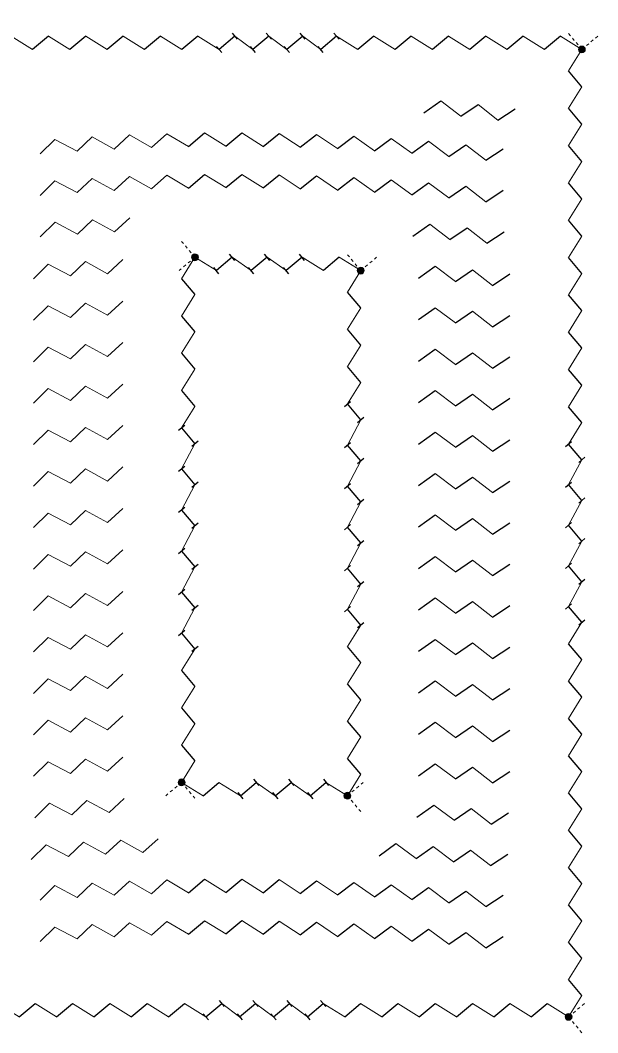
# Model space of a CAD drawing. Header units: millimetres. Extents: x 0 to 160, y 0 to 200.
# Drawn here: x 64.8 to 106.6, y 78.1 to 151.3 of the extents above; entities that cross this region are included whole.
import ezdxf

# ---------------------------------------------------------------- set-up
doc = ezdxf.new("R2010")
doc.units = ezdxf.units.MM
doc.layers.add('AUTOSTITCH', color=7, linetype='Continuous')
doc.layers.add('AUTOSTITCH_STITCHES', color=7, linetype='Continuous')

# ---------------------------------------------------------------- blocks, each defined once
blk = doc.blocks.new('ST-6')
at = {"layer": 'AUTOSTITCH', "color": 7, "lineweight": 9}
for p, q in [((60.518, 151.341), (60.656, 151.177)), ((60.793, 151.013), (60.931, 150.849)), ((61.069, 150.685), (61.207, 150.52)), ((61.482, 150.192), (61.318, 150.054)), ((61.344, 150.356), (61.482, 150.192)), ((104.656, 150.213), (104.518, 150.377)), ((106.631, 150.192), (106.467, 150.054)), ((60.825, 149.641), (60.661, 149.503)), ((61.154, 149.917), (60.99, 149.779)), ((104.931, 149.885), (104.793, 150.049)), ((105.207, 149.556), (105.069, 149.72)), ((105.975, 149.641), (105.81, 149.503)), ((106.303, 149.917), (106.139, 149.779)), ((60.497, 149.366), (60.333, 149.228)), ((105.482, 149.228), (105.344, 149.392)), ((105.646, 149.366), (105.482, 149.228)), ((60.19, 79.917), (60.025, 79.779)), ((60.518, 80.192), (60.354, 80.054)), ((60.656, 80.028), (60.518, 80.192)), ((60.931, 79.7), (60.793, 79.864)), ((105.175, 79.779), (105.339, 79.917)), ((105.503, 80.054), (105.667, 80.192)), ((59.533, 79.366), (59.369, 79.228)), ((59.861, 79.641), (59.697, 79.503)), ((61.207, 79.371), (61.069, 79.536)), ((61.482, 79.043), (61.344, 79.207)), ((104.518, 79.228), (104.682, 79.366)), ((104.656, 79.064), (104.518, 79.228)), ((104.846, 79.503), (105.01, 79.641)), ((104.931, 78.736), (104.793, 78.9)), ((105.207, 78.407), (105.069, 78.571)), ((105.482, 78.079), (105.344, 78.243))]:
    blk.add_line(p, q, dxfattribs=at)
at = {"layer": 'AUTOSTITCH', "color": 7, "lineweight": 30}
for p, q in [((64.182, 150.192), (63.033, 149.228)), ((66.882, 150.192), (65.733, 149.228)), ((69.582, 150.192), (68.433, 149.228)), ((72.282, 150.192), (71.133, 149.228)), ((74.982, 150.192), (73.833, 149.228)), ((77.682, 150.192), (76.533, 149.228)), ((80.382, 150.192), (79.233, 149.228)), ((82.832, 150.192), (81.683, 149.228)), ((85.281, 150.192), (84.132, 149.228)), ((87.731, 150.192), (86.582, 149.228)), ((90.431, 150.192), (89.282, 149.228)), ((93.131, 150.192), (91.982, 149.228)), ((95.831, 150.192), (94.682, 149.228)), ((98.531, 150.192), (97.382, 149.228)), ((101.231, 150.192), (100.082, 149.228)), ((103.931, 150.192), (102.782, 149.228)), ((60.518, 148.641), (61.482, 147.492)), ((105.482, 146.528), (104.518, 147.677)), ((60.518, 145.941), (61.482, 144.792)), ((105.482, 143.828), (104.518, 144.977)), ((60.518, 143.241), (61.482, 142.092)), ((105.482, 141.128), (104.518, 142.277)), ((60.518, 140.541), (61.482, 139.392)), ((105.482, 138.428), (104.518, 139.577)), ((60.518, 137.841), (61.482, 136.692)), ((105.482, 135.728), (104.518, 136.877)), ((60.518, 135.141), (61.482, 133.992)), ((105.482, 133.028), (104.518, 134.177)), ((60.518, 132.441), (61.482, 131.292)), ((105.482, 130.328), (104.518, 131.477)), ((60.518, 129.741), (61.482, 128.592)), ((105.482, 127.628), (104.518, 128.777)), ((60.518, 127.041), (61.482, 125.892)), ((105.482, 124.928), (104.518, 126.077)), ((60.518, 124.341), (61.482, 123.192)), ((105.482, 122.228), (104.518, 123.377)), ((60.518, 121.641), (61.482, 120.492)), ((105.482, 119.528), (104.518, 120.677)), ((60.518, 118.704), (61.482, 117.555)), ((105.482, 116.591), (104.518, 117.74)), ((60.518, 115.767), (61.482, 114.618)), ((105.482, 113.653), (104.518, 114.803)), ((60.518, 112.829), (61.482, 111.68)), ((105.482, 110.716), (104.518, 111.865)), ((60.518, 109.892), (61.482, 108.743)), ((105.482, 107.779), (104.518, 108.928)), ((60.518, 107.192), (61.482, 106.043)), ((105.482, 105.079), (104.518, 106.228)), ((60.518, 104.492), (61.482, 103.343)), ((105.482, 102.379), (104.518, 103.528)), ((60.518, 101.792), (61.482, 100.643)), ((105.482, 99.679), (104.518, 100.828)), ((60.518, 99.092), (61.482, 97.943)), ((105.482, 96.979), (104.518, 98.128)), ((60.518, 96.392), (61.482, 95.243)), ((105.482, 94.279), (104.518, 95.428)), ((60.518, 93.692), (61.482, 92.543)), ((105.482, 91.579), (104.518, 92.728)), ((60.518, 90.992), (61.482, 89.843)), ((105.482, 88.879), (104.518, 90.028)), ((60.518, 88.292), (61.482, 87.143)), ((105.482, 86.179), (104.518, 87.328)), ((60.518, 85.592), (61.482, 84.443)), ((105.482, 83.479), (104.518, 84.628)), ((60.518, 82.892), (61.482, 81.743)), ((105.482, 80.779), (104.518, 81.928)), ((62.069, 79.228), (63.218, 80.192)), ((64.769, 79.228), (65.918, 80.192)), ((67.469, 79.228), (68.618, 80.192)), ((70.169, 79.228), (71.318, 80.192)), ((72.869, 79.228), (74.018, 80.192)), ((75.569, 79.228), (76.718, 80.192)), ((78.269, 79.228), (79.418, 80.192)), ((80.719, 79.228), (81.868, 80.192)), ((83.168, 79.228), (84.317, 80.192)), ((85.618, 79.228), (86.767, 80.192)), ((88.318, 79.228), (89.467, 80.192)), ((91.018, 79.228), (92.167, 80.192)), ((93.718, 79.228), (94.867, 80.192)), ((96.418, 79.228), (97.567, 80.192)), ((99.118, 79.228), (100.267, 80.192)), ((101.818, 79.228), (102.967, 80.192))]:
    blk.add_line(p, q, dxfattribs=at)
at = {"layer": 'AUTOSTITCH', "color": 7, "lineweight": 0, "const_width": 0.25}
for points in [[(61.357, 150.192, 1), (61.607, 150.192, 1)], [(105.357, 149.228, 1), (105.607, 149.228, 1)], [(60.393, 80.192, 1), (60.643, 80.192, 1)], [(104.393, 79.228, 1), (104.643, 79.228, 1)]]:
    blk.add_lwpolyline(points, format="xyb", close=True, dxfattribs=at)
at = {"layer": 'AUTOSTITCH', "color": 7, "lineweight": 30}
for points in [[(80.57, 149.968), (80.194, 150.416)], [(83.02, 149.968), (82.644, 150.416)], [(85.469, 149.968), (85.093, 150.416)], [(87.919, 149.968), (87.543, 150.416)], [(79.421, 149.004), (79.045, 149.452)], [(81.871, 149.004), (81.495, 149.452)], [(84.32, 149.004), (83.944, 149.452)], [(86.77, 149.004), (86.394, 149.452)], [(60.742, 121.829), (60.294, 121.453)], [(61.706, 120.68), (61.258, 120.304)], [(104.294, 120.489), (104.742, 120.865)], [(105.258, 119.34), (105.706, 119.716)], [(60.742, 118.892), (60.294, 118.516)], [(61.706, 117.743), (61.258, 117.367)], [(104.294, 117.552), (104.742, 117.928)], [(105.258, 116.403), (105.706, 116.779)], [(60.742, 115.955), (60.294, 115.579)], [(61.706, 114.806), (61.258, 114.43)], [(104.294, 114.615), (104.742, 114.991)], [(105.258, 113.465), (105.706, 113.841)], [(60.742, 113.017), (60.294, 112.641)], [(61.706, 111.868), (61.258, 111.492)], [(104.294, 111.677), (104.742, 112.053)], [(105.258, 110.528), (105.706, 110.904)], [(60.742, 110.08), (60.294, 109.704)], [(61.706, 108.931), (61.258, 108.555)], [(104.294, 108.74), (104.742, 109.116)], [(105.258, 107.591), (105.706, 107.967)], [(79.23, 80.416), (79.606, 79.968)], [(81.68, 80.416), (82.056, 79.968)], [(84.129, 80.416), (84.505, 79.968)], [(86.579, 80.416), (86.955, 79.968)], [(78.081, 79.452), (78.457, 79.004)], [(80.531, 79.452), (80.907, 79.004)], [(82.98, 79.452), (83.356, 79.004)], [(85.43, 79.452), (85.806, 79.004)]]:
    blk.add_lwpolyline(points, dxfattribs=at)
at = {"layer": 'AUTOSTITCH', "color": 7, "lineweight": 0}
for centre in [(61.482, 150.192), (105.482, 149.228), (60.518, 80.192), (104.518, 79.228)]:
    blk.add_circle(centre, 0.25, dxfattribs=at)
at = {"layer": 'AUTOSTITCH_STITCHES', "color": 7, "lineweight": 9}
for p, q in [((61.482, 150.192), (60.518, 148.641)), ((63.033, 149.228), (61.482, 150.192)), ((65.733, 149.228), (64.182, 150.192)), ((68.433, 149.228), (66.882, 150.192)), ((71.133, 149.228), (69.582, 150.192)), ((73.833, 149.228), (72.282, 150.192)), ((76.533, 149.228), (74.982, 150.192)), ((79.233, 149.228), (77.682, 150.192)), ((81.683, 149.228), (80.382, 150.192)), ((84.132, 149.228), (82.832, 150.192)), ((86.582, 149.228), (85.281, 150.192)), ((89.282, 149.228), (87.731, 150.192)), ((91.982, 149.228), (90.431, 150.192)), ((94.682, 149.228), (93.131, 150.192)), ((97.382, 149.228), (95.831, 150.192)), ((100.082, 149.228), (98.531, 150.192)), ((102.782, 149.228), (101.231, 150.192)), ((105.482, 149.228), (103.931, 150.192)), ((104.518, 147.677), (105.482, 149.228)), ((61.482, 147.492), (60.518, 145.941)), ((104.518, 144.977), (105.482, 146.528)), ((61.482, 144.792), (60.518, 143.241)), ((104.518, 142.277), (105.482, 143.828)), ((61.482, 142.092), (60.518, 140.541)), ((104.518, 139.577), (105.482, 141.128)), ((61.482, 139.392), (60.518, 137.841)), ((104.518, 136.877), (105.482, 138.428)), ((61.482, 136.692), (60.518, 135.141)), ((104.518, 134.177), (105.482, 135.728)), ((61.482, 133.992), (60.518, 132.441)), ((104.518, 131.477), (105.482, 133.028)), ((61.482, 131.292), (60.518, 129.741)), ((104.518, 128.777), (105.482, 130.328)), ((61.482, 128.592), (60.518, 127.041)), ((104.518, 126.077), (105.482, 127.628)), ((61.482, 125.892), (60.518, 124.341)), ((104.518, 123.377), (105.482, 124.928)), ((61.482, 123.192), (60.518, 121.641)), ((104.518, 120.677), (105.482, 122.228)), ((61.482, 120.492), (60.518, 118.704)), ((104.518, 117.74), (105.482, 119.528)), ((61.482, 117.555), (60.518, 115.767)), ((104.518, 114.803), (105.482, 116.591)), ((61.482, 114.618), (60.518, 112.829)), ((104.518, 111.865), (105.482, 113.653)), ((61.482, 111.68), (60.518, 109.892)), ((104.518, 108.928), (105.482, 110.716)), ((61.482, 108.743), (60.518, 107.192)), ((104.518, 106.228), (105.482, 107.779)), ((61.482, 106.043), (60.518, 104.492)), ((104.518, 103.528), (105.482, 105.079)), ((61.482, 103.343), (60.518, 101.792)), ((104.518, 100.828), (105.482, 102.379)), ((61.482, 100.643), (60.518, 99.092)), ((104.518, 98.128), (105.482, 99.679)), ((61.482, 97.943), (60.518, 96.392)), ((104.518, 95.428), (105.482, 96.979)), ((61.482, 95.243), (60.518, 93.692)), ((104.518, 92.728), (105.482, 94.279)), ((61.482, 92.543), (60.518, 90.992)), ((104.518, 90.028), (105.482, 91.579)), ((61.482, 89.843), (60.518, 88.292)), ((104.518, 87.328), (105.482, 88.879)), ((61.482, 87.143), (60.518, 85.592)), ((104.518, 84.628), (105.482, 86.179)), ((61.482, 84.443), (60.518, 82.892)), ((104.518, 81.928), (105.482, 83.479)), ((61.482, 81.743), (60.518, 80.192)), ((104.518, 79.228), (105.482, 80.779)), ((60.518, 80.192), (62.069, 79.228)), ((63.218, 80.192), (64.769, 79.228)), ((65.918, 80.192), (67.469, 79.228)), ((68.618, 80.192), (70.169, 79.228)), ((71.318, 80.192), (72.869, 79.228)), ((74.018, 80.192), (75.569, 79.228)), ((76.718, 80.192), (78.269, 79.228)), ((79.418, 80.192), (80.719, 79.228)), ((81.868, 80.192), (83.168, 79.228)), ((84.317, 80.192), (85.618, 79.228)), ((86.767, 80.192), (88.318, 79.228)), ((89.467, 80.192), (91.018, 79.228)), ((92.167, 80.192), (93.718, 79.228)), ((94.867, 80.192), (96.418, 79.228)), ((97.567, 80.192), (99.118, 79.228)), ((100.267, 80.192), (101.818, 79.228)), ((102.967, 80.192), (104.518, 79.228))]:
    blk.add_line(p, q, dxfattribs=at)
blk = doc.blocks.new('ST-7')
at = {"layer": 'AUTOSTITCH', "color": 7, "lineweight": 9}
for p, q in [((76.518, 135.341), (76.656, 135.177)), ((76.793, 135.013), (76.931, 134.849)), ((77.069, 134.685), (77.207, 134.52)), ((77.482, 134.192), (77.318, 134.054)), ((77.344, 134.356), (77.482, 134.192)), ((88.656, 134.213), (88.518, 134.377)), ((90.631, 134.192), (90.467, 134.054)), ((76.497, 133.366), (76.333, 133.228)), ((76.825, 133.641), (76.661, 133.503)), ((77.154, 133.917), (76.99, 133.779)), ((88.931, 133.885), (88.793, 134.049)), ((89.207, 133.556), (89.069, 133.72)), ((89.482, 133.228), (89.344, 133.392)), ((89.646, 133.366), (89.482, 133.228)), ((89.975, 133.641), (89.81, 133.503)), ((90.303, 133.917), (90.139, 133.779)), ((76.518, 96.192), (76.354, 96.054)), ((76.656, 96.028), (76.518, 96.192)), ((89.503, 96.054), (89.667, 96.192)), ((75.533, 95.366), (75.369, 95.228)), ((75.861, 95.641), (75.697, 95.503)), ((76.19, 95.917), (76.025, 95.779)), ((76.931, 95.7), (76.793, 95.864)), ((77.207, 95.371), (77.069, 95.536)), ((88.518, 95.228), (88.682, 95.366)), ((88.846, 95.503), (89.01, 95.641)), ((89.175, 95.779), (89.339, 95.917)), ((77.482, 95.043), (77.344, 95.207)), ((88.656, 95.064), (88.518, 95.228)), ((88.931, 94.736), (88.793, 94.9)), ((89.207, 94.407), (89.069, 94.571)), ((89.482, 94.079), (89.344, 94.243))]:
    blk.add_line(p, q, dxfattribs=at)
at = {"layer": 'AUTOSTITCH', "color": 7, "lineweight": 30}
for p, q in [((80.182, 134.192), (79.033, 133.228)), ((82.707, 134.192), (81.558, 133.228)), ((85.231, 134.192), (84.082, 133.228)), ((87.931, 134.192), (86.782, 133.228)), ((76.518, 132.641), (77.482, 131.492)), ((89.482, 130.528), (88.518, 131.677)), ((76.518, 129.941), (77.482, 128.792)), ((89.482, 127.828), (88.518, 128.977)), ((76.518, 127.241), (77.482, 126.092)), ((89.482, 125.128), (88.518, 126.277)), ((76.518, 124.541), (77.482, 123.392)), ((89.482, 122.428), (88.518, 123.577)), ((76.518, 121.841), (77.482, 120.692)), ((89.482, 119.458), (88.518, 120.607)), ((76.518, 118.871), (77.482, 117.722)), ((89.482, 116.488), (88.518, 117.637)), ((76.518, 115.902), (77.482, 114.753)), ((89.482, 113.519), (88.518, 114.668)), ((76.518, 112.932), (77.482, 111.783)), ((89.482, 110.549), (88.518, 111.698)), ((76.518, 109.962), (77.482, 108.813)), ((89.482, 107.579), (88.518, 108.728)), ((76.518, 106.992), (77.482, 105.843)), ((89.482, 104.879), (88.518, 106.028)), ((76.518, 104.292), (77.482, 103.143)), ((89.482, 102.179), (88.518, 103.328)), ((76.518, 101.592), (77.482, 100.443)), ((89.482, 99.479), (88.518, 100.628)), ((76.518, 98.892), (77.482, 97.743)), ((89.482, 96.779), (88.518, 97.928)), ((78.069, 95.228), (79.218, 96.192)), ((80.769, 95.228), (81.918, 96.192)), ((83.293, 95.228), (84.442, 96.192)), ((85.818, 95.228), (86.967, 96.192))]:
    blk.add_line(p, q, dxfattribs=at)
at = {"layer": 'AUTOSTITCH', "color": 7, "lineweight": 0, "const_width": 0.25}
for points in [[(77.357, 134.192, 1), (77.607, 134.192, 1)], [(89.357, 133.228, 1), (89.607, 133.228, 1)], [(76.393, 96.192, 1), (76.643, 96.192, 1)], [(88.393, 95.228, 1), (88.643, 95.228, 1)]]:
    blk.add_lwpolyline(points, format="xyb", close=True, dxfattribs=at)
at = {"layer": 'AUTOSTITCH', "color": 7, "lineweight": 30}
for points in [[(80.37, 133.968), (79.994, 134.416)], [(82.895, 133.968), (82.519, 134.416)], [(85.419, 133.968), (85.043, 134.416)], [(79.221, 133.004), (78.845, 133.452)], [(81.746, 133.004), (81.37, 133.452)], [(84.27, 133.004), (83.894, 133.452)], [(88.294, 123.389), (88.742, 123.765)], [(89.258, 122.24), (89.706, 122.616)], [(76.742, 122.029), (76.294, 121.653)], [(77.706, 120.88), (77.258, 120.504)], [(88.294, 120.419), (88.742, 120.795)], [(89.258, 119.27), (89.706, 119.646)], [(76.742, 119.059), (76.294, 118.683)], [(77.706, 117.91), (77.258, 117.534)], [(88.294, 117.449), (88.742, 117.825)], [(89.258, 116.3), (89.706, 116.676)], [(76.742, 116.09), (76.294, 115.714)], [(77.706, 114.941), (77.258, 114.565)], [(88.294, 114.48), (88.742, 114.856)], [(89.258, 113.331), (89.706, 113.707)], [(76.742, 113.12), (76.294, 112.744)], [(77.706, 111.971), (77.258, 111.595)], [(88.294, 111.51), (88.742, 111.886)], [(89.258, 110.361), (89.706, 110.737)], [(76.742, 110.15), (76.294, 109.774)], [(77.706, 109.001), (77.258, 108.625)], [(88.294, 108.54), (88.742, 108.916)], [(89.258, 107.391), (89.706, 107.767)], [(76.742, 107.18), (76.294, 106.804)], [(77.706, 106.031), (77.258, 105.655)], [(81.73, 96.416), (82.106, 95.968)], [(84.254, 96.416), (84.63, 95.968)], [(86.779, 96.416), (87.155, 95.968)], [(80.581, 95.452), (80.957, 95.004)], [(83.105, 95.452), (83.481, 95.004)], [(85.63, 95.452), (86.006, 95.004)]]:
    blk.add_lwpolyline(points, dxfattribs=at)
at = {"layer": 'AUTOSTITCH', "color": 7, "lineweight": 0}
for centre in [(77.482, 134.192), (89.482, 133.228), (76.518, 96.192), (88.518, 95.228)]:
    blk.add_circle(centre, 0.25, dxfattribs=at)
at = {"layer": 'AUTOSTITCH_STITCHES', "color": 7, "lineweight": 9}
for p, q in [((77.482, 134.192), (76.518, 132.641)), ((79.033, 133.228), (77.482, 134.192)), ((81.558, 133.228), (80.182, 134.192)), ((84.082, 133.228), (82.707, 134.192)), ((86.782, 133.228), (85.231, 134.192)), ((89.482, 133.228), (87.931, 134.192)), ((88.518, 131.677), (89.482, 133.228)), ((77.482, 131.492), (76.518, 129.941)), ((88.518, 128.977), (89.482, 130.528)), ((77.482, 128.792), (76.518, 127.241)), ((88.518, 126.277), (89.482, 127.828)), ((77.482, 126.092), (76.518, 124.541)), ((88.518, 123.577), (89.482, 125.128)), ((77.482, 123.392), (76.518, 121.841)), ((88.518, 120.607), (89.482, 122.428)), ((77.482, 120.692), (76.518, 118.871)), ((88.518, 117.637), (89.482, 119.458)), ((77.482, 117.722), (76.518, 115.902)), ((88.518, 114.668), (89.482, 116.488)), ((77.482, 114.753), (76.518, 112.932)), ((88.518, 111.698), (89.482, 113.519)), ((77.482, 111.783), (76.518, 109.962)), ((88.518, 108.728), (89.482, 110.549)), ((77.482, 108.813), (76.518, 106.992)), ((88.518, 106.028), (89.482, 107.579)), ((77.482, 105.843), (76.518, 104.292)), ((88.518, 103.328), (89.482, 104.879)), ((77.482, 103.143), (76.518, 101.592)), ((88.518, 100.628), (89.482, 102.179)), ((77.482, 100.443), (76.518, 98.892)), ((88.518, 97.928), (89.482, 99.479)), ((77.482, 97.743), (76.518, 96.192)), ((88.518, 95.228), (89.482, 96.779)), ((76.518, 96.192), (78.069, 95.228)), ((79.218, 96.192), (80.769, 95.228)), ((81.918, 96.192), (83.293, 95.228)), ((84.442, 96.192), (85.818, 95.228)), ((86.967, 96.192), (88.518, 95.228))]:
    blk.add_line(p, q, dxfattribs=at)
blk = doc.blocks.new('ST-32')
at = {"layer": 'AUTOSTITCH', "color": 7, "lineweight": 30}
for p, q in [((94.047, 144.646), (95.275, 145.507)), ((96.728, 144.402), (97.97, 145.243)), ((99.405, 144.115), (100.66, 144.937))]:
    blk.add_line(p, q, dxfattribs=at)
at = {"layer": 'AUTOSTITCH_STITCHES', "color": 7, "lineweight": 9}
for p, q in [((95.275, 145.507), (96.728, 144.402)), ((97.97, 145.243), (99.405, 144.115))]:
    blk.add_line(p, q, dxfattribs=at)
blk = doc.blocks.new('ST-37')
at = {"layer": 'AUTOSTITCH', "color": 7, "lineweight": 30}
for p, q in [((68.959, 141.869), (70.047, 142.902)), ((71.647, 142.023), (72.751, 143.039)), ((74.337, 142.134), (75.457, 143.133)), ((77.029, 142.203), (78.164, 143.183)), ((79.721, 142.229), (80.872, 143.191)), ((82.413, 142.212), (83.579, 143.156)), ((85.105, 142.152), (86.286, 143.077)), ((87.795, 142.05), (88.991, 142.956)), ((66.274, 141.672), (67.345, 142.723)), ((90.484, 141.904), (91.693, 142.792)), ((93.17, 141.717), (94.393, 142.584)), ((95.852, 141.486), (97.089, 142.334)), ((98.531, 141.213), (99.781, 142.042))]:
    blk.add_line(p, q, dxfattribs=at)
at = {"layer": 'AUTOSTITCH_STITCHES', "color": 7, "lineweight": 9}
for p, q in [((70.047, 142.902), (71.647, 142.023)), ((72.751, 143.039), (74.337, 142.134)), ((75.457, 143.133), (77.029, 142.203)), ((78.164, 143.183), (79.721, 142.229)), ((80.872, 143.191), (82.413, 142.212)), ((83.579, 143.156), (85.105, 142.152)), ((86.286, 143.077), (87.795, 142.05)), ((88.991, 142.956), (90.484, 141.904)), ((67.345, 142.723), (68.959, 141.869)), ((91.693, 142.792), (93.17, 141.717)), ((94.393, 142.584), (95.852, 141.486)), ((97.089, 142.334), (98.531, 141.213))]:
    blk.add_line(p, q, dxfattribs=at)
blk = doc.blocks.new('ST-42')
at = {"layer": 'AUTOSTITCH', "color": 7, "lineweight": 30}
for p, q in [((71.647, 139.023), (72.751, 140.039)), ((74.337, 139.134), (75.457, 140.133)), ((77.029, 139.203), (78.164, 140.183)), ((79.721, 139.229), (80.872, 140.191)), ((82.413, 139.212), (83.579, 140.156)), ((85.105, 139.152), (86.286, 140.077)), ((87.795, 139.05), (88.991, 139.956)), ((66.274, 138.672), (67.345, 139.723)), ((68.959, 138.869), (70.047, 139.902)), ((90.484, 138.904), (91.693, 139.792)), ((93.17, 138.717), (94.393, 139.584)), ((95.852, 138.486), (97.089, 139.334)), ((98.531, 138.213), (99.781, 139.042))]:
    blk.add_line(p, q, dxfattribs=at)
at = {"layer": 'AUTOSTITCH_STITCHES', "color": 7, "lineweight": 9}
for p, q in [((72.751, 140.039), (74.337, 139.134)), ((75.457, 140.133), (77.029, 139.203)), ((78.164, 140.183), (79.721, 139.229)), ((80.872, 140.191), (82.413, 139.212)), ((83.579, 140.156), (85.105, 139.152)), ((86.286, 140.077), (87.795, 139.05)), ((88.991, 139.956), (90.484, 138.904)), ((67.345, 139.723), (68.959, 138.869)), ((70.047, 139.902), (71.647, 139.023)), ((91.693, 139.792), (93.17, 138.717)), ((94.393, 139.584), (95.852, 138.486)), ((97.089, 139.334), (98.531, 138.213))]:
    blk.add_line(p, q, dxfattribs=at)
blk = doc.blocks.new('ST-47')
at = {"layer": 'AUTOSTITCH', "color": 7, "lineweight": 30}
for p, q in [((71.663, 136.024), (72.767, 137.04)), ((66.29, 135.674), (67.361, 136.724)), ((68.976, 135.87), (70.063, 136.903))]:
    blk.add_line(p, q, dxfattribs=at)
at = {"layer": 'AUTOSTITCH_STITCHES', "color": 7, "lineweight": 9}
for p, q in [((67.361, 136.724), (68.976, 135.87)), ((70.063, 136.903), (71.663, 136.024))]:
    blk.add_line(p, q, dxfattribs=at)
blk = doc.blocks.new('ST-48')
at = {"layer": 'AUTOSTITCH', "color": 7, "lineweight": 30}
for p, q in [((93.253, 135.71), (94.477, 136.577)), ((95.935, 135.478), (97.173, 136.326)), ((98.613, 135.204), (99.864, 136.032))]:
    blk.add_line(p, q, dxfattribs=at)
at = {"layer": 'AUTOSTITCH_STITCHES', "color": 7, "lineweight": 9}
for p, q in [((94.477, 136.577), (95.935, 135.478)), ((97.173, 136.326), (98.613, 135.204))]:
    blk.add_line(p, q, dxfattribs=at)
blk = doc.blocks.new('ST-52')
at = {"layer": 'AUTOSTITCH', "color": 7, "lineweight": 30}
for p, q in [((65.794, 132.633), (66.862, 133.686)), ((68.479, 132.837), (69.563, 133.873)), ((71.166, 132.999), (72.267, 134.018))]:
    blk.add_line(p, q, dxfattribs=at)
at = {"layer": 'AUTOSTITCH_STITCHES', "color": 7, "lineweight": 9}
for p, q in [((66.862, 133.686), (68.479, 132.837)), ((69.563, 133.873), (71.166, 132.999))]:
    blk.add_line(p, q, dxfattribs=at)
blk = doc.blocks.new('ST-53')
at = {"layer": 'AUTOSTITCH', "color": 7, "lineweight": 30}
for p, q in [((93.65, 132.679), (94.876, 133.543)), ((96.332, 132.44), (97.571, 133.285)), ((99.009, 132.16), (100.262, 132.985))]:
    blk.add_line(p, q, dxfattribs=at)
at = {"layer": 'AUTOSTITCH_STITCHES', "color": 7, "lineweight": 9}
for p, q in [((94.876, 133.543), (96.332, 132.44)), ((97.571, 133.285), (99.009, 132.16))]:
    blk.add_line(p, q, dxfattribs=at)
blk = doc.blocks.new('ST-57')
at = {"layer": 'AUTOSTITCH', "color": 7, "lineweight": 30}
for p, q in [((65.794, 129.633), (66.862, 130.686)), ((68.479, 129.837), (69.563, 130.873)), ((71.166, 129.999), (72.267, 131.018))]:
    blk.add_line(p, q, dxfattribs=at)
at = {"layer": 'AUTOSTITCH_STITCHES', "color": 7, "lineweight": 9}
for p, q in [((66.862, 130.686), (68.479, 129.837)), ((69.563, 130.873), (71.166, 129.999))]:
    blk.add_line(p, q, dxfattribs=at)
blk = doc.blocks.new('ST-58')
at = {"layer": 'AUTOSTITCH', "color": 7, "lineweight": 30}
for p, q in [((93.65, 129.679), (94.876, 130.543)), ((96.332, 129.44), (97.571, 130.285)), ((99.009, 129.16), (100.262, 129.985))]:
    blk.add_line(p, q, dxfattribs=at)
at = {"layer": 'AUTOSTITCH_STITCHES', "color": 7, "lineweight": 9}
for p, q in [((94.876, 130.543), (96.332, 129.44)), ((97.571, 130.285), (99.009, 129.16))]:
    blk.add_line(p, q, dxfattribs=at)
blk = doc.blocks.new('ST-62')
at = {"layer": 'AUTOSTITCH', "color": 7, "lineweight": 30}
for p, q in [((65.794, 126.633), (66.862, 127.686)), ((68.479, 126.837), (69.563, 127.873)), ((71.166, 126.999), (72.267, 128.018))]:
    blk.add_line(p, q, dxfattribs=at)
at = {"layer": 'AUTOSTITCH_STITCHES', "color": 7, "lineweight": 9}
for p, q in [((66.862, 127.686), (68.479, 126.837)), ((69.563, 127.873), (71.166, 126.999))]:
    blk.add_line(p, q, dxfattribs=at)
blk = doc.blocks.new('ST-63')
at = {"layer": 'AUTOSTITCH', "color": 7, "lineweight": 30}
for p, q in [((93.65, 126.679), (94.876, 127.543)), ((96.332, 126.44), (97.571, 127.285)), ((99.009, 126.16), (100.262, 126.985))]:
    blk.add_line(p, q, dxfattribs=at)
at = {"layer": 'AUTOSTITCH_STITCHES', "color": 7, "lineweight": 9}
for p, q in [((94.876, 127.543), (96.332, 126.44)), ((97.571, 127.285), (99.009, 126.16))]:
    blk.add_line(p, q, dxfattribs=at)
blk = doc.blocks.new('ST-67')
at = {"layer": 'AUTOSTITCH', "color": 7, "lineweight": 30}
for p, q in [((65.794, 123.633), (66.862, 124.686)), ((68.479, 123.837), (69.563, 124.873)), ((71.166, 123.999), (72.267, 125.018))]:
    blk.add_line(p, q, dxfattribs=at)
at = {"layer": 'AUTOSTITCH_STITCHES', "color": 7, "lineweight": 9}
for p, q in [((66.862, 124.686), (68.479, 123.837)), ((69.563, 124.873), (71.166, 123.999))]:
    blk.add_line(p, q, dxfattribs=at)
blk = doc.blocks.new('ST-68')
at = {"layer": 'AUTOSTITCH', "color": 7, "lineweight": 30}
for p, q in [((93.65, 123.679), (94.876, 124.543)), ((96.332, 123.44), (97.571, 124.285)), ((99.009, 123.16), (100.262, 123.985))]:
    blk.add_line(p, q, dxfattribs=at)
at = {"layer": 'AUTOSTITCH_STITCHES', "color": 7, "lineweight": 9}
for p, q in [((94.876, 124.543), (96.332, 123.44)), ((97.571, 124.285), (99.009, 123.16))]:
    blk.add_line(p, q, dxfattribs=at)
blk = doc.blocks.new('ST-72')
at = {"layer": 'AUTOSTITCH', "color": 7, "lineweight": 30}
for p, q in [((65.794, 120.633), (66.862, 121.686)), ((68.479, 120.837), (69.563, 121.873)), ((71.166, 120.999), (72.267, 122.018))]:
    blk.add_line(p, q, dxfattribs=at)
at = {"layer": 'AUTOSTITCH_STITCHES', "color": 7, "lineweight": 9}
for p, q in [((66.862, 121.686), (68.479, 120.837)), ((69.563, 121.873), (71.166, 120.999))]:
    blk.add_line(p, q, dxfattribs=at)
blk = doc.blocks.new('ST-73')
at = {"layer": 'AUTOSTITCH', "color": 7, "lineweight": 30}
for p, q in [((93.65, 120.679), (94.876, 121.543)), ((96.332, 120.44), (97.571, 121.285)), ((99.009, 120.16), (100.262, 120.985))]:
    blk.add_line(p, q, dxfattribs=at)
at = {"layer": 'AUTOSTITCH_STITCHES', "color": 7, "lineweight": 9}
for p, q in [((94.876, 121.543), (96.332, 120.44)), ((97.571, 121.285), (99.009, 120.16))]:
    blk.add_line(p, q, dxfattribs=at)
blk = doc.blocks.new('ST-77')
at = {"layer": 'AUTOSTITCH', "color": 7, "lineweight": 30}
for p, q in [((65.794, 117.633), (66.862, 118.686)), ((68.479, 117.837), (69.563, 118.873)), ((71.166, 117.999), (72.267, 119.018))]:
    blk.add_line(p, q, dxfattribs=at)
at = {"layer": 'AUTOSTITCH_STITCHES', "color": 7, "lineweight": 9}
for p, q in [((66.862, 118.686), (68.479, 117.837)), ((69.563, 118.873), (71.166, 117.999))]:
    blk.add_line(p, q, dxfattribs=at)
blk = doc.blocks.new('ST-78')
at = {"layer": 'AUTOSTITCH', "color": 7, "lineweight": 30}
for p, q in [((93.65, 117.679), (94.876, 118.543)), ((96.332, 117.44), (97.571, 118.285)), ((99.009, 117.16), (100.262, 117.985))]:
    blk.add_line(p, q, dxfattribs=at)
at = {"layer": 'AUTOSTITCH_STITCHES', "color": 7, "lineweight": 9}
for p, q in [((94.876, 118.543), (96.332, 117.44)), ((97.571, 118.285), (99.009, 117.16))]:
    blk.add_line(p, q, dxfattribs=at)
blk = doc.blocks.new('ST-82')
at = {"layer": 'AUTOSTITCH', "color": 7, "lineweight": 30}
for p, q in [((68.479, 114.837), (69.563, 115.873)), ((71.166, 114.999), (72.267, 116.018)), ((65.794, 114.633), (66.862, 115.686))]:
    blk.add_line(p, q, dxfattribs=at)
at = {"layer": 'AUTOSTITCH_STITCHES', "color": 7, "lineweight": 9}
for p, q in [((69.563, 115.873), (71.166, 114.999)), ((66.862, 115.686), (68.479, 114.837))]:
    blk.add_line(p, q, dxfattribs=at)
blk = doc.blocks.new('ST-83')
at = {"layer": 'AUTOSTITCH', "color": 7, "lineweight": 30}
for p, q in [((93.65, 114.679), (94.876, 115.543)), ((96.332, 114.44), (97.571, 115.285)), ((99.009, 114.16), (100.262, 114.985))]:
    blk.add_line(p, q, dxfattribs=at)
at = {"layer": 'AUTOSTITCH_STITCHES', "color": 7, "lineweight": 9}
for p, q in [((94.876, 115.543), (96.332, 114.44)), ((97.571, 115.285), (99.009, 114.16))]:
    blk.add_line(p, q, dxfattribs=at)
blk = doc.blocks.new('ST-87')
at = {"layer": 'AUTOSTITCH', "color": 7, "lineweight": 30}
for p, q in [((68.479, 111.837), (69.563, 112.873)), ((71.166, 111.999), (72.267, 113.018)), ((65.794, 111.633), (66.862, 112.686))]:
    blk.add_line(p, q, dxfattribs=at)
at = {"layer": 'AUTOSTITCH_STITCHES', "color": 7, "lineweight": 9}
for p, q in [((69.563, 112.873), (71.166, 111.999)), ((66.862, 112.686), (68.479, 111.837))]:
    blk.add_line(p, q, dxfattribs=at)
blk = doc.blocks.new('ST-88')
at = {"layer": 'AUTOSTITCH', "color": 7, "lineweight": 30}
for p, q in [((93.65, 111.679), (94.876, 112.543)), ((96.332, 111.44), (97.571, 112.285)), ((99.009, 111.16), (100.262, 111.985))]:
    blk.add_line(p, q, dxfattribs=at)
at = {"layer": 'AUTOSTITCH_STITCHES', "color": 7, "lineweight": 9}
for p, q in [((94.876, 112.543), (96.332, 111.44)), ((97.571, 112.285), (99.009, 111.16))]:
    blk.add_line(p, q, dxfattribs=at)
blk = doc.blocks.new('ST-92')
at = {"layer": 'AUTOSTITCH', "color": 7, "lineweight": 30}
for p, q in [((71.166, 108.999), (72.267, 110.018)), ((65.794, 108.633), (66.862, 109.686)), ((68.479, 108.837), (69.563, 109.873))]:
    blk.add_line(p, q, dxfattribs=at)
at = {"layer": 'AUTOSTITCH_STITCHES', "color": 7, "lineweight": 9}
for p, q in [((66.862, 109.686), (68.479, 108.837)), ((69.563, 109.873), (71.166, 108.999))]:
    blk.add_line(p, q, dxfattribs=at)
blk = doc.blocks.new('ST-93')
at = {"layer": 'AUTOSTITCH', "color": 7, "lineweight": 30}
for p, q in [((93.65, 108.679), (94.876, 109.543)), ((96.332, 108.44), (97.571, 109.285)), ((99.009, 108.16), (100.262, 108.985))]:
    blk.add_line(p, q, dxfattribs=at)
at = {"layer": 'AUTOSTITCH_STITCHES', "color": 7, "lineweight": 9}
for p, q in [((94.876, 109.543), (96.332, 108.44)), ((97.571, 109.285), (99.009, 108.16))]:
    blk.add_line(p, q, dxfattribs=at)
blk = doc.blocks.new('ST-97')
at = {"layer": 'AUTOSTITCH', "color": 7, "lineweight": 30}
for p, q in [((71.166, 105.999), (72.267, 107.018)), ((65.794, 105.633), (66.862, 106.686)), ((68.479, 105.837), (69.563, 106.873))]:
    blk.add_line(p, q, dxfattribs=at)
at = {"layer": 'AUTOSTITCH_STITCHES', "color": 7, "lineweight": 9}
for p, q in [((66.862, 106.686), (68.479, 105.837)), ((69.563, 106.873), (71.166, 105.999))]:
    blk.add_line(p, q, dxfattribs=at)
blk = doc.blocks.new('ST-98')
at = {"layer": 'AUTOSTITCH', "color": 7, "lineweight": 30}
for p, q in [((93.65, 105.679), (94.876, 106.543)), ((96.332, 105.44), (97.571, 106.285)), ((99.009, 105.16), (100.262, 105.985))]:
    blk.add_line(p, q, dxfattribs=at)
at = {"layer": 'AUTOSTITCH_STITCHES', "color": 7, "lineweight": 9}
for p, q in [((94.876, 106.543), (96.332, 105.44)), ((97.571, 106.285), (99.009, 105.16))]:
    blk.add_line(p, q, dxfattribs=at)
blk = doc.blocks.new('ST-102')
at = {"layer": 'AUTOSTITCH', "color": 7, "lineweight": 30}
for p, q in [((65.794, 102.633), (66.862, 103.686)), ((68.479, 102.837), (69.563, 103.873)), ((71.166, 102.999), (72.267, 104.018))]:
    blk.add_line(p, q, dxfattribs=at)
at = {"layer": 'AUTOSTITCH_STITCHES', "color": 7, "lineweight": 9}
for p, q in [((66.862, 103.686), (68.479, 102.837)), ((69.563, 103.873), (71.166, 102.999))]:
    blk.add_line(p, q, dxfattribs=at)
blk = doc.blocks.new('ST-103')
at = {"layer": 'AUTOSTITCH', "color": 7, "lineweight": 30}
for p, q in [((93.65, 102.679), (94.876, 103.543)), ((96.332, 102.44), (97.571, 103.285)), ((99.009, 102.16), (100.262, 102.985))]:
    blk.add_line(p, q, dxfattribs=at)
at = {"layer": 'AUTOSTITCH_STITCHES', "color": 7, "lineweight": 9}
for p, q in [((94.876, 103.543), (96.332, 102.44)), ((97.571, 103.285), (99.009, 102.16))]:
    blk.add_line(p, q, dxfattribs=at)
blk = doc.blocks.new('ST-107')
at = {"layer": 'AUTOSTITCH', "color": 7, "lineweight": 30}
for p, q in [((65.794, 99.633), (66.862, 100.686)), ((68.479, 99.837), (69.563, 100.873)), ((71.166, 99.999), (72.267, 101.018))]:
    blk.add_line(p, q, dxfattribs=at)
at = {"layer": 'AUTOSTITCH_STITCHES', "color": 7, "lineweight": 9}
for p, q in [((66.862, 100.686), (68.479, 99.837)), ((69.563, 100.873), (71.166, 99.999))]:
    blk.add_line(p, q, dxfattribs=at)
blk = doc.blocks.new('ST-108')
at = {"layer": 'AUTOSTITCH', "color": 7, "lineweight": 30}
for p, q in [((93.65, 99.679), (94.876, 100.543)), ((96.332, 99.44), (97.571, 100.285)), ((99.009, 99.16), (100.262, 99.985))]:
    blk.add_line(p, q, dxfattribs=at)
at = {"layer": 'AUTOSTITCH_STITCHES', "color": 7, "lineweight": 9}
for p, q in [((94.876, 100.543), (96.332, 99.44)), ((97.571, 100.285), (99.009, 99.16))]:
    blk.add_line(p, q, dxfattribs=at)
blk = doc.blocks.new('ST-112')
at = {"layer": 'AUTOSTITCH', "color": 7, "lineweight": 30}
for p, q in [((65.794, 96.633), (66.862, 97.686)), ((68.479, 96.837), (69.563, 97.873)), ((71.166, 96.999), (72.267, 98.018))]:
    blk.add_line(p, q, dxfattribs=at)
at = {"layer": 'AUTOSTITCH_STITCHES', "color": 7, "lineweight": 9}
for p, q in [((66.862, 97.686), (68.479, 96.837)), ((69.563, 97.873), (71.166, 96.999))]:
    blk.add_line(p, q, dxfattribs=at)
blk = doc.blocks.new('ST-113')
at = {"layer": 'AUTOSTITCH', "color": 7, "lineweight": 30}
for p, q in [((93.65, 96.679), (94.876, 97.543)), ((96.332, 96.44), (97.571, 97.285)), ((99.009, 96.16), (100.262, 96.985))]:
    blk.add_line(p, q, dxfattribs=at)
at = {"layer": 'AUTOSTITCH_STITCHES', "color": 7, "lineweight": 9}
for p, q in [((94.876, 97.543), (96.332, 96.44)), ((97.571, 97.285), (99.009, 96.16))]:
    blk.add_line(p, q, dxfattribs=at)
blk = doc.blocks.new('ST-116')
at = {"layer": 'AUTOSTITCH', "color": 7, "lineweight": 30}
for p, q in [((65.893, 93.641), (66.962, 94.694)), ((68.578, 93.844), (69.663, 94.879)), ((71.266, 94.004), (72.367, 95.022))]:
    blk.add_line(p, q, dxfattribs=at)
at = {"layer": 'AUTOSTITCH_STITCHES', "color": 7, "lineweight": 9}
for p, q in [((66.962, 94.694), (68.578, 93.844)), ((69.663, 94.879), (71.266, 94.004))]:
    blk.add_line(p, q, dxfattribs=at)
blk = doc.blocks.new('ST-117')
at = {"layer": 'AUTOSTITCH', "color": 7, "lineweight": 30}
for p, q in [((93.551, 93.687), (94.776, 94.552)), ((96.233, 93.45), (97.472, 94.296)), ((98.91, 93.171), (100.163, 93.997))]:
    blk.add_line(p, q, dxfattribs=at)
at = {"layer": 'AUTOSTITCH_STITCHES', "color": 7, "lineweight": 9}
for p, q in [((94.776, 94.552), (96.233, 93.45)), ((97.472, 94.296), (98.91, 93.171))]:
    blk.add_line(p, q, dxfattribs=at)
blk = doc.blocks.new('ST-120')
at = {"layer": 'AUTOSTITCH', "color": 7, "lineweight": 30}
for p, q in [((65.644, 90.62), (66.71, 91.674)), ((68.328, 90.827), (69.411, 91.864)), ((71.015, 90.991), (72.115, 92.011)), ((73.705, 91.112), (74.821, 92.114))]:
    blk.add_line(p, q, dxfattribs=at)
at = {"layer": 'AUTOSTITCH_STITCHES', "color": 7, "lineweight": 9}
for p, q in [((66.71, 91.674), (68.328, 90.827)), ((69.411, 91.864), (71.015, 90.991)), ((72.115, 92.011), (73.705, 91.112))]:
    blk.add_line(p, q, dxfattribs=at)
blk = doc.blocks.new('ST-121')
at = {"layer": 'AUTOSTITCH', "color": 7, "lineweight": 30}
for p, q in [((90.817, 90.883), (92.028, 91.768)), ((93.503, 90.69), (94.728, 91.556)), ((96.185, 90.455), (97.423, 91.3)), ((98.863, 90.176), (100.115, 91.002))]:
    blk.add_line(p, q, dxfattribs=at)
at = {"layer": 'AUTOSTITCH_STITCHES', "color": 7, "lineweight": 9}
for p, q in [((92.028, 91.768), (93.503, 90.69)), ((94.728, 91.556), (96.185, 90.455)), ((97.423, 91.3), (98.863, 90.176))]:
    blk.add_line(p, q, dxfattribs=at)
blk = doc.blocks.new('ST-122')
at = {"layer": 'AUTOSTITCH', "color": 7, "lineweight": 30}
for p, q in [((66.274, 87.672), (67.345, 88.723)), ((68.959, 87.869), (70.047, 88.902)), ((71.647, 88.023), (72.751, 89.039)), ((74.337, 88.134), (75.457, 89.133)), ((77.029, 88.203), (78.164, 89.183)), ((79.721, 88.229), (80.872, 89.191)), ((82.413, 88.212), (83.579, 89.156)), ((85.105, 88.152), (86.286, 89.077)), ((87.795, 88.05), (88.991, 88.956)), ((90.484, 87.904), (91.693, 88.792)), ((93.17, 87.717), (94.393, 88.584)), ((95.852, 87.486), (97.089, 88.334)), ((98.531, 87.213), (99.781, 88.042))]:
    blk.add_line(p, q, dxfattribs=at)
at = {"layer": 'AUTOSTITCH_STITCHES', "color": 7, "lineweight": 9}
for p, q in [((67.345, 88.723), (68.959, 87.869)), ((70.047, 88.902), (71.647, 88.023)), ((72.751, 89.039), (74.337, 88.134)), ((75.457, 89.133), (77.029, 88.203)), ((78.164, 89.183), (79.721, 88.229)), ((80.872, 89.191), (82.413, 88.212)), ((83.579, 89.156), (85.105, 88.152)), ((86.286, 89.077), (87.795, 88.05)), ((88.991, 88.956), (90.484, 87.904)), ((91.693, 88.792), (93.17, 87.717)), ((94.393, 88.584), (95.852, 87.486)), ((97.089, 88.334), (98.531, 87.213))]:
    blk.add_line(p, q, dxfattribs=at)
blk = doc.blocks.new('ST-123')
at = {"layer": 'AUTOSTITCH', "color": 7, "lineweight": 30}
for p, q in [((66.274, 84.672), (67.345, 85.723)), ((68.959, 84.869), (70.047, 85.902)), ((71.647, 85.023), (72.751, 86.039)), ((74.337, 85.134), (75.457, 86.133)), ((77.029, 85.203), (78.164, 86.183)), ((79.721, 85.229), (80.872, 86.191)), ((82.413, 85.212), (83.579, 86.156)), ((85.105, 85.152), (86.286, 86.077)), ((87.795, 85.05), (88.991, 85.956)), ((90.484, 84.904), (91.693, 85.792)), ((93.17, 84.717), (94.393, 85.584)), ((95.852, 84.486), (97.089, 85.334)), ((98.531, 84.213), (99.781, 85.042))]:
    blk.add_line(p, q, dxfattribs=at)
at = {"layer": 'AUTOSTITCH_STITCHES', "color": 7, "lineweight": 9}
for p, q in [((67.345, 85.723), (68.959, 84.869)), ((70.047, 85.902), (71.647, 85.023)), ((72.751, 86.039), (74.337, 85.134)), ((75.457, 86.133), (77.029, 85.203)), ((78.164, 86.183), (79.721, 85.229)), ((80.872, 86.191), (82.413, 85.212)), ((83.579, 86.156), (85.105, 85.152)), ((86.286, 86.077), (87.795, 85.05)), ((88.991, 85.956), (90.484, 84.904)), ((91.693, 85.792), (93.17, 84.717)), ((94.393, 85.584), (95.852, 84.486)), ((97.089, 85.334), (98.531, 84.213))]:
    blk.add_line(p, q, dxfattribs=at)

msp = doc.modelspace()

# ---------------------------------------------------------------- block references
at = {"layer": 'AUTOSTITCH'}
for name in ['ST-6', 'ST-32', 'ST-37', 'ST-42', 'ST-47', 'ST-48', 'ST-7', 'ST-52', 'ST-53', 'ST-57', 'ST-58', 'ST-62', 'ST-63', 'ST-67', 'ST-68', 'ST-72', 'ST-73', 'ST-77', 'ST-78', 'ST-82', 'ST-83', 'ST-87', 'ST-88', 'ST-92', 'ST-93', 'ST-97', 'ST-98', 'ST-102', 'ST-103', 'ST-107', 'ST-108', 'ST-112', 'ST-113', 'ST-116', 'ST-117', 'ST-120', 'ST-121', 'ST-122', 'ST-123']:
    msp.add_blockref(name, (0, 0), dxfattribs=at)

doc.saveas('drawing.dxf')
